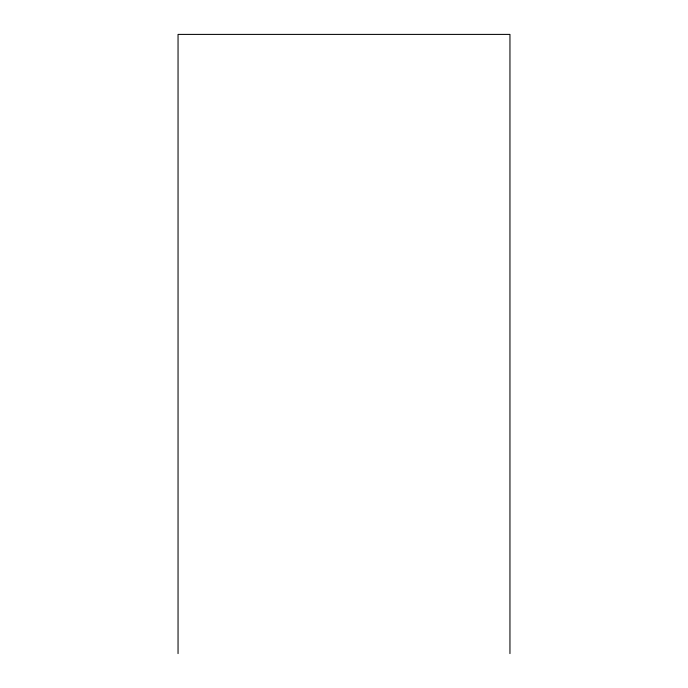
<?xml version="1.0" encoding="UTF-8"?>
<svg xmlns="http://www.w3.org/2000/svg" width="688" height="688" viewBox="0 0 688 688"><rect width="100%" height="100%" fill="white"/><g stroke="black" fill="none" stroke-linecap="round" stroke-linejoin="round"><path stroke-width="1.03" d="M509.954 653.6L509.954 34.4L178.046 34.4L178.046 653.6"/></g></svg>
